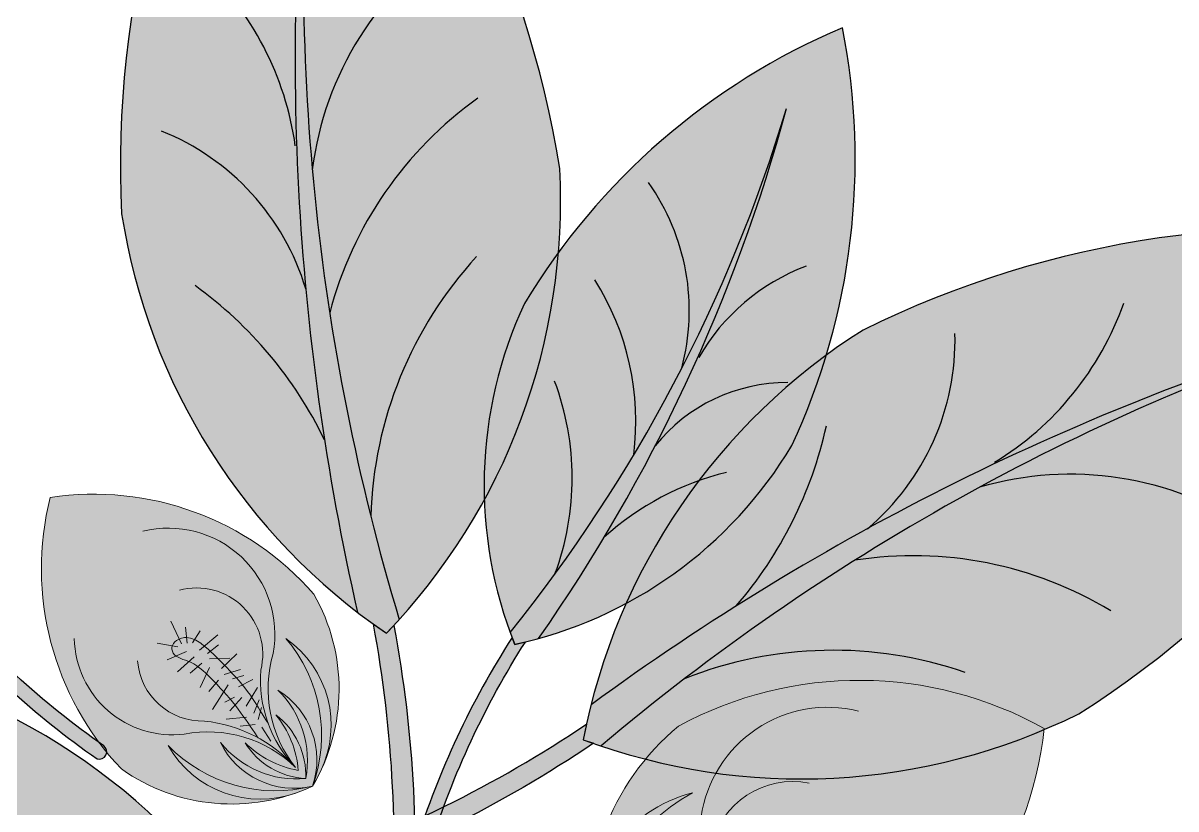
# Model space of a CAD drawing. Header units: inches. Extents: x 9636 to 21597, y -10243 to 557.
# Drawn here: x 14487.44 to 14496.72, y -8227.18 to -8220.85 of the extents above; entities that cross this region are included whole.
import ezdxf

# ---------------------------------------------------------------- set-up
doc = ezdxf.new("R2010")
doc.units = ezdxf.units.IN
doc.header["$MEASUREMENT"] = 0
doc.layers.add('MESA', color=7, linetype='Continuous')

# ---------------------------------------------------------------- blocks, each defined once
blk = doc.blocks.new('FF')
at = {"layer": 'MESA', "ltscale": 0.8}
h = blk.add_hatch(color=85, dxfattribs=at)
h.dxf.hatch_style = 1
h.set_gradient(color1=(103, 159, 96), color2=(179, 207, 175), one_color=1, tint=0.75, name='INVCURVED')
h.paths.add_polyline_path([(14491.7560828529, -8222.024626397757, -0.1995123331975758), (14490.46483471205, -8225.657307010406, -0.0967495278531692), (14489.77111668783, -8218.75480193421, 0.08665420676483183), (14490.1292951158, -8225.599336753367, -0.1924888780828612), (14488.23006477681, -8222.389648598955, -0.1586077411667837), (14489.51933636338, -8217.63095881153, -0.1586077411660197)])
h = blk.add_hatch(color=85, dxfattribs=at)
h.dxf.hatch_style = 1
h.set_gradient(color1=(103, 159, 96), color2=(52, 80, 48), one_color=1, tint=0.25)
h.paths.add_polyline_path([(14489.77111668783, -8218.754801934232, 0.09674952785286056), (14490.46483471205, -8225.657307010406, -0.007527451123012324), (14490.36169528917, -8225.767923602523, -0.01429188129494994), (14490.1292951158, -8225.599336753367, -0.08665420676455064)])
h = blk.add_hatch(color=85, dxfattribs=at)
h.dxf.hatch_style = 1
h.set_gradient(color1=(103, 159, 96), color2=(179, 207, 175), one_color=1, tint=0.75, name='INVCURVED')
h.paths.add_polyline_path([(14491.47212611413, -8223.11276827517, 0.1995123331975758), (14491.35682168357, -8225.760884873986, 0.0967495278531692), (14493.58127510865, -8221.541871481779, -0.08665420676483183), (14491.58559107685, -8225.810593415743, 0.1924888780828612), (14493.62458179502, -8224.25587489404, 0.1586077411667837), (14494.03191417267, -8220.89079597053, 0.1586077411660197)])
h = blk.add_hatch(color=85, dxfattribs=at)
h.dxf.hatch_style = 1
h.set_gradient(color1=(103, 159, 96), color2=(52, 80, 48), one_color=1, tint=0.25)
h.paths.add_polyline_path([(14493.58127510865, -8221.541871481793, -0.09674952785286056), (14491.35682168357, -8225.760884873984, 0.007527451123012324), (14491.39397582147, -8225.85800138799, 0.01429188129494994), (14491.58559107685, -8225.810593415743, 0.08665420676455064)])
h = blk.add_hatch(color=85, dxfattribs=at)
h.dxf.hatch_style = 1
h.set_gradient(color1=(103, 159, 96), color2=(179, 207, 175), one_color=1, tint=0.75, name='INVCURVED')
h.paths.add_polyline_path([(14495.93515943989, -8226.415869648403, -0.1995123331975758), (14492.08857769928, -8226.675675552078, -0.0967495278531692), (14498.14599180934, -8223.294321485531, 0.08665420676483183), (14492.00833692114, -8226.344754430249, -0.1924888780828612), (14494.19808587264, -8223.325785490611, -0.1586077411667837), (14499.07703240411, -8222.616398107071, -0.1586077411660197)])
h = blk.add_hatch(color=85, dxfattribs=at)
h.dxf.hatch_style = 1
h.set_gradient(color1=(103, 159, 96), color2=(52, 80, 48), one_color=1, tint=0.25)
h.paths.add_polyline_path([(14498.14599180932, -8223.294321485539, 0.09674952785286056), (14492.08857769928, -8226.67567555208, -0.007527451123012324), (14491.94606896302, -8226.625029416076, -0.01429188129494994), (14492.00833692114, -8226.344754430249, -0.08665420676455064)])
h = blk.add_hatch(color=7, dxfattribs=at)
h.dxf.hatch_style = 1
h.set_gradient(color1=(237, 238, 238), one_color=1, tint=1)
h.paths.add_polyline_path([(14487.65558116549, -8224.674017079878, 0.2569091805170801), (14488.22741652593, -8226.860909373236, 0.2403030205165218), (14489.61139864958, -8227.06147101695, -0.3583807301859824), (14488.60379698394, -8226.67102063659, 0.2702333190890776), (14489.76686171078, -8226.998977378376, -0.3489770048102109), (14489.02456935052, -8226.64677010876, 0.2509502793129825), (14489.71195201167, -8226.9385103452, -0.2453890551403372), (14489.22332866806, -8226.649444437762, 0.1532458537889449), (14489.65164687116, -8226.872101805717, 0.1518402250092038), (14489.47398651347, -8226.42779774833, 0.00137366511991412), (14489.47118623372, -8226.42436667762, -0.245389055139057), (14489.71195201164, -8226.938510345228, 0.2509502793127925), (14489.4876271865, -8226.226270454994, -0.3489770048638718), (14489.76686171088, -8226.998977378376, 0.2702333191166405), (14489.55220618581, -8225.809776727043, -0.358380731124288), (14489.84400771032, -8226.850240321377, 0.240303021013481), (14489.77739005823, -8225.45338900962, 0.2569091805174252)])
edge = h.paths.add_edge_path(flags=16)
edge.add_arc((14488.7730698831, -8227.624564292453), 1.156275135120322, 402.15840310310597, 403.657763788871, ccw=False)
edge.add_arc((14490.36726338112, -8226.142729090627), 1.020467285541738, 222.0586257767254, 223.7575411150787, ccw=False)
edge.add_arc((14488.77306988309, -8227.62456429245), 1.156275135120322, 403.6577637885158, 421.2168364125936)
edge.add_spline(control_points=[(14489.32854982843, -8226.609388504525), (14489.32592262765, -8226.60580632642), (14489.30151522071, -8226.572273030453), (14489.27824506645, -8226.537929445185), (14489.2575758708, -8226.507265057116)], knot_values=[0.2471511740125481, 0.2471511740125481, 0.2471511740125481, 0.2471511740125481, 0.247785628570655, 0.2530743171580143, 0.2530743171580143, 0.2530743171580143, 0.2530743171580143], degree=3, periodic=0)
edge.add_spline(control_points=[(14489.2575758708, -8226.507265057116), (14489.24383841086, -8226.486884447742), (14489.23014882991, -8226.466504059676), (14489.2162727567, -8226.446313701968)], knot_values=[0.2436361292652643, 0.2436361292652643, 0.2436361292652643, 0.2436361292652643, 0.2471511740125481, 0.2471511740125481, 0.2471511740125481, 0.2471511740125481], degree=3, periodic=0)
edge.add_spline(control_points=[(14489.2162727567, -8226.446313701968), (14489.20041317114, -8226.423237237872), (14489.1767418342, -8226.389680279952), (14489.15178793941, -8226.35727209862), (14489.14368807692, -8226.34701002819)], knot_values=[0.2377304945037521, 0.2377304945037521, 0.2377304945037521, 0.2377304945037521, 0.2417479965750198, 0.2436361292652643, 0.2436361292652643, 0.2436361292652643, 0.2436361292652643], degree=3, periodic=0)
edge.add_spline(control_points=[(14489.14368807692, -8226.34701002819), (14489.13119520861, -8226.331182266329), (14489.11841289369, -8226.315590917578), (14489.10537572171, -8226.300169770107)], knot_values=[0.2348183224622999, 0.2348183224622999, 0.2348183224622999, 0.2348183224622999, 0.2377304945037521, 0.2377304945037521, 0.2377304945037521, 0.2377304945037521], degree=3, periodic=0)
edge.add_spline(control_points=[(14489.10537572171, -8226.300169770107), (14489.08797260343, -8226.279584319991), (14489.07011535114, -8226.259302154342), (14489.05188624139, -8226.239165778201)], knot_values=[0.2309309092598198, 0.2309309092598198, 0.2309309092598198, 0.2309309092598198, 0.2348183224622999, 0.2348183224622999, 0.2348183224622999, 0.2348183224622999], degree=3, periodic=0)
edge.add_spline(control_points=[(14489.05188624139, -8226.239165778201), (14489.03097205888, -8226.216063396829), (14489.00956840491, -8226.193152916414), (14488.98779953115, -8226.170196492541)], knot_values=[0.2264708961110354, 0.2264708961110354, 0.2264708961110354, 0.2264708961110354, 0.2309309092598199, 0.2309309092598199, 0.2309309092598199, 0.2309309092598199], degree=3, periodic=0)
edge.add_spline(control_points=[(14488.98779953115, -8226.170196492541), (14488.98265873152, -8226.164775248582), (14488.95842791301, -8226.13931138504), (14488.93378422732, -8226.11372200423), (14488.91371865259, -8226.094599747654)], knot_values=[0.2215260703448321, 0.2215260703448321, 0.2215260703448321, 0.2215260703448321, 0.222579318859487, 0.2264708961110354, 0.2264708961110354, 0.2264708961110354, 0.2264708961110354], degree=3, periodic=0)
edge.add_spline(control_points=[(14488.91371865259, -8226.094599747654), (14488.89124594876, -8226.07318352539), (14488.86793160145, -8226.05304242073), (14488.84319222951, -8226.03571372876)], knot_values=[0.2171676473178, 0.2171676473178, 0.2171676473178, 0.2171676473178, 0.2215260703448321, 0.2215260703448321, 0.2215260703448321, 0.2215260703448321], degree=3, periodic=0)
edge.add_spline(control_points=[(14488.84319222951, -8226.03571372876), (14488.82446545799, -8226.022596562487), (14488.80075053911, -8226.008634938842), (14488.77546072227, -8225.998028001404), (14488.77097276278, -8225.996230058103)], knot_values=[0.2131642620453263, 0.2131642620453263, 0.2131642620453263, 0.2131642620453263, 0.2164634238997696, 0.2171676473178, 0.2171676473178, 0.2171676473178, 0.2171676473178], degree=3, periodic=0)
edge.add_spline(control_points=[(14488.77097276278, -8225.996230058103), (14488.74806634226, -8225.98705340544), (14488.71220126704, -8225.97595073295), (14488.6768521638, -8225.95809475757), (14488.66665280001, -8225.950566650406)], knot_values=[0.2077773224475375, 0.2077773224475375, 0.2077773224475375, 0.2077773224475375, 0.2113716592103856, 0.2131642620453263, 0.2131642620453263, 0.2131642620453263, 0.2131642620453263], degree=3, periodic=0)
edge.add_spline(control_points=[(14488.66665280001, -8225.950566650406), (14488.65783721543, -8225.944059904805), (14488.63645481227, -8225.922553553253), (14488.63181010413, -8225.887551043841), (14488.63752726922, -8225.868813548415)], knot_values=[0.203445163018474, 0.203445163018474, 0.203445163018474, 0.203445163018474, 0.2049945578871382, 0.2077773224475375, 0.2077773224475375, 0.2077773224475375, 0.2077773224475375], degree=3, periodic=0)
edge.add_spline(control_points=[(14488.63752726922, -8225.868813548415), (14488.63787425881, -8225.867676321195), (14488.64560058773, -8225.844776413194), (14488.66870790456, -8225.827017649555), (14488.69195261545, -8225.81586248857), (14488.69395996271, -8225.814948216743)], knot_values=[0.1996944706411438, 0.1996944706411438, 0.1996944706411438, 0.1996944706411438, 0.1998633638435843, 0.2031371852270858, 0.203445163018474, 0.203445163018474, 0.203445163018474, 0.203445163018474], degree=3, periodic=0)
edge.add_spline(control_points=[(14488.69395996271, -8225.814948216743), (14488.70795286872, -8225.80857496983), (14488.72767923056, -8225.802838516473), (14488.74817130517, -8225.802446933918), (14488.7537024443, -8225.802684691575)], knot_values=[0.1967564236367511, 0.1967564236367511, 0.1967564236367511, 0.1967564236367511, 0.1989032889930779, 0.1996944706411438, 0.1996944706411438, 0.1996944706411438, 0.1996944706411438], degree=3, periodic=0)
edge.add_spline(control_points=[(14488.7537024443, -8225.802684691575), (14488.76926264313, -8225.803353551333), (14488.79117101191, -8225.808088603437), (14488.81142000441, -8225.816204878747), (14488.81707364781, -8225.8187560622)], knot_values=[0.1936429904609736, 0.1936429904609736, 0.1936429904609736, 0.1936429904609736, 0.1958687424163022, 0.1967564236367511, 0.1967564236367511, 0.1967564236367511, 0.1967564236367511], degree=3, periodic=0)
edge.add_spline(control_points=[(14488.81707364781, -8225.8187560622), (14488.84578223917, -8225.831710696586), (14488.87140659119, -8225.850779606199), (14488.89594687767, -8225.871022296034)], knot_values=[0.1891354409754396, 0.1891354409754396, 0.1891354409754396, 0.1891354409754396, 0.1936429904609736, 0.1936429904609736, 0.1936429904609736, 0.1936429904609736], degree=3, periodic=0)
edge.add_spline(control_points=[(14488.89594687767, -8225.871022296034), (14488.89817832255, -8225.872862961034), (14488.91467892022, -8225.886600853431), (14488.93076833589, -8225.900668962859), (14488.9444406716, -8225.91304598831)], knot_values=[0.1860923947748148, 0.1860923947748148, 0.1860923947748148, 0.1860923947748148, 0.186502265629451, 0.1891354409754396, 0.1891354409754396, 0.1891354409754396, 0.1891354409754396], degree=3, periodic=0)
edge.add_spline(control_points=[(14488.9444406716, -8225.91304598831), (14488.96526045989, -8225.931893320252), (14488.98550058725, -8225.951213142958), (14489.00536548453, -8225.970851892762)], knot_values=[0.1820826809719926, 0.1820826809719926, 0.1820826809719926, 0.1820826809719926, 0.1860923947748149, 0.1860923947748149, 0.1860923947748149, 0.1860923947748149], degree=3, periodic=0)
edge.add_spline(control_points=[(14489.00536548453, -8225.970851892762), (14489.02365454898, -8225.98893274945), (14489.04162555421, -8226.007283940806), (14489.05943803742, -8226.02578562624)], knot_values=[0.1783910477803653, 0.1783910477803653, 0.1783910477803653, 0.1783910477803653, 0.1820826809719925, 0.1820826809719925, 0.1820826809719925, 0.1820826809719925], degree=3, periodic=0)
edge.add_spline(control_points=[(14489.05943803742, -8226.02578562624), (14489.06482785464, -8226.031383986761), (14489.08268681788, -8226.050029817661), (14489.10043435748, -8226.068791098362), (14489.1127380368, -8226.082008283833)], knot_values=[0.1746797876871894, 0.1746797876871894, 0.1746797876871894, 0.1746797876871894, 0.175796826109966, 0.1783910477803653, 0.1783910477803653, 0.1783910477803653, 0.1783910477803653], degree=3, periodic=0)
edge.add_spline(control_points=[(14489.1127380368, -8226.082008283833), (14489.12609086505, -8226.096352513958), (14489.13932344548, -8226.110817815215), (14489.15237486928, -8226.125463475286)], knot_values=[0.171864353741853, 0.171864353741853, 0.171864353741853, 0.171864353741853, 0.1746797876871893, 0.1746797876871893, 0.1746797876871893, 0.1746797876871893], degree=3, periodic=0)
edge.add_spline(control_points=[(14489.15237486928, -8226.125463475286), (14489.1690843617, -8226.144214038413), (14489.18549691668, -8226.16326023127), (14489.20148471497, -8226.182726471103)], knot_values=[0.1682598066156458, 0.1682598066156458, 0.1682598066156458, 0.1682598066156458, 0.171864353741853, 0.171864353741853, 0.171864353741853, 0.171864353741853], degree=3, periodic=0)
edge.add_spline(control_points=[(14489.20148471497, -8226.182726471103), (14489.22386529716, -8226.209976363343), (14489.24913802332, -8226.24290164147), (14489.27278349054, -8226.2774286463), (14489.27623624193, -8226.282545293185)], knot_values=[0.1623418216133556, 0.1623418216133556, 0.1623418216133556, 0.1623418216133556, 0.1673876610569998, 0.1682598066156458, 0.1682598066156458, 0.1682598066156458, 0.1682598066156458], degree=3, periodic=0)
edge.add_spline(control_points=[(14489.27623624193, -8226.282545293185), (14489.29083764755, -8226.304183177906), (14489.3048680339, -8226.326327736859), (14489.31858545906, -8226.348490739909)], knot_values=[0.1586535887747186, 0.1586535887747186, 0.1586535887747186, 0.1586535887747186, 0.1623418216133555, 0.1623418216133555, 0.1623418216133555, 0.1623418216133555], degree=3, periodic=0)
edge.add_spline(control_points=[(14489.31858545906, -8226.348490739909), (14489.32833166381, -8226.364237511858), (14489.33791988338, -8226.379993594524), (14489.34744267414, -8226.395583876933)], knot_values=[0.1560331062850654, 0.1560331062850654, 0.1560331062850654, 0.1560331062850654, 0.1586535887747186, 0.1586535887747186, 0.1586535887747186, 0.1586535887747186], degree=3, periodic=0)
edge.add_spline(control_points=[(14489.34744267414, -8226.395583876933), (14489.3622281456, -8226.419789982203), (14489.38219215287, -8226.452281077245), (14489.40250765753, -8226.482806803626), (14489.4080199018, -8226.490874790723)], knot_values=[0.1504801710943955, 0.1504801710943955, 0.1504801710943955, 0.1504801710943955, 0.1545488385723417, 0.1560331062850654, 0.1560331062850654, 0.1560331062850654, 0.1560331062850654], degree=3, periodic=0)
edge.add_arc((14490.36726338112, -8226.142729090632), 1.020467285541739, 199.9477473498994, 222.0586257763245)
h = blk.add_hatch(color=35, dxfattribs=at)
h.dxf.hatch_style = 1
h.set_gradient(color1=(179, 116, 77), color2=(114, 74, 49), one_color=1, tint=0.3199999928474426, name='CURVED')
h.paths.add_polyline_path([(14487.37969183217, -8226.108604731315), (14487.31890239656, -8226.20796005031, 0.03310768506175343), (14488.03358766873, -8226.780286601406, 0.8090823413515376), (14488.08763358953, -8226.674764380337, -0.032777259300629)])
h.paths.add_polyline_path([(14486.68601529485, -8225.5463055817, 0.03310768506174779), (14487.31890239656, -8226.20796005031), (14487.37969183217, -8226.108604731315, -0.03277725930060161), (14486.75181146434, -8225.454781724922), (14486.74503331834, -8225.542291241034)])
h = blk.add_hatch(color=35, dxfattribs=at)
h.dxf.hatch_style = 1
h.set_gradient(color1=(179, 116, 77), color2=(114, 74, 49), one_color=1, tint=0.3199999928474426, name='CURVED')
h.paths.add_polyline_path([(14490.4106043968, -8227.0041422104), (14490.57836440471, -8227.027771207448, -0.03310768506175343), (14490.56002096164, -8228.359396157955, -0.8090823413515376), (14490.39157333841, -8228.322493492533, 0.032777259300629)])
h.paths.add_polyline_path([(14490.42077810672, -8225.705376391437, -0.03310768506174779), (14490.57836440471, -8227.027771207448), (14490.4106043968, -8227.0041422104, 0.03277725930060161), (14490.25718057116, -8225.694610456681), (14490.36169528917, -8225.767923602521)])
at = {"layer": 'MESA', "lineweight": 5, "ltscale": 0.8}
h = blk.add_hatch(color=83, dxfattribs=at)
h.dxf.hatch_style = 1
h.set_gradient(color1=(117, 211, 105), one_color=1, tint=1)
h.paths.add_polyline_path([(14488.60379698394, -8226.67102063659, 0.3583807301414101), (14489.61139864945, -8227.061471016992, 0.02724021252780064), (14489.76686171092, -8226.99897737834, -0.27023331912118)])
h.paths.add_polyline_path([(14489.71195201164, -8226.938510345202, -0.2509502793036039), (14489.02456935052, -8226.64677010876, 0.3489770048638718), (14489.76686171091, -8226.998977378347, 0.3489770048564635), (14489.4876271865, -8226.226270454992, -0.2509502793046178)])
h.paths.add_polyline_path([(14489.22332866806, -8226.649444437762, 0.2453890551401661), (14489.71195201167, -8226.9385103452, 0.2453890551330679), (14489.47118623372, -8226.42436667762, -0.1532458537798691), (14489.65164687113, -8226.872101805711, -0.1532458537804744)], flags=17)
h.paths.add_polyline_path([(14489.76686171087, -8226.998977378375, 0.02724021243329556), (14489.8440077113, -8226.850240319176, 0.3583807303279284), (14489.5522061858, -8225.809776727041, -0.2702333191168038)])
h = blk.add_hatch(color=95, dxfattribs=at)
h.dxf.hatch_style = 1
h.set_gradient(color1=(68, 182, 53), color2=(121, 213, 109), one_color=1, tint=0.6299999952316284, name='CYLINDER')
edge = h.paths.add_edge_path()
edge.add_spline(control_points=[(14488.81707364781, -8225.8187560622), (14488.81142000441, -8225.816204878747), (14488.79117101191, -8225.808088603437), (14488.76926264313, -8225.803353551333), (14488.7537024443, -8225.802684691575)], knot_values=[0.1936429904609736, 0.1936429904609736, 0.1936429904609736, 0.1936429904609736, 0.1945306716814224, 0.1967564236367511, 0.1967564236367511, 0.1967564236367511, 0.1967564236367511], degree=3, periodic=0)
edge.add_spline(control_points=[(14488.7537024443, -8225.802684691575), (14488.74817130517, -8225.802446933918), (14488.72767923056, -8225.802838516473), (14488.70795286872, -8225.80857496983), (14488.69395996271, -8225.814948216743)], knot_values=[0.1967564236367511, 0.1967564236367511, 0.1967564236367511, 0.1967564236367511, 0.197547605284817, 0.1996944706411439, 0.1996944706411439, 0.1996944706411439, 0.1996944706411439], degree=3, periodic=0)
edge.add_spline(control_points=[(14488.69395996271, -8225.814948216743), (14488.69195261545, -8225.81586248857), (14488.66870790456, -8225.827017649555), (14488.64560058773, -8225.844776413194), (14488.63787425881, -8225.867676321195), (14488.63752726922, -8225.868813548415)], knot_values=[0.1996944706411439, 0.1996944706411439, 0.1996944706411439, 0.1996944706411439, 0.2000024484325321, 0.2032762698160336, 0.2034451630184741, 0.2034451630184741, 0.2034451630184741, 0.2034451630184741], degree=3, periodic=0)
edge.add_spline(control_points=[(14488.63752726922, -8225.868813548415), (14488.63181010413, -8225.887551043841), (14488.63645481227, -8225.922553553253), (14488.65783721543, -8225.944059904805), (14488.66665280001, -8225.950566650406)], knot_values=[0.2034451630184741, 0.2034451630184741, 0.2034451630184741, 0.2034451630184741, 0.2062279275788734, 0.2077773224475375, 0.2077773224475375, 0.2077773224475375, 0.2077773224475375], degree=3, periodic=0)
edge.add_spline(control_points=[(14488.66665280001, -8225.950566650406), (14488.6768521638, -8225.95809475757), (14488.71220126704, -8225.97595073295), (14488.74806634226, -8225.98705340544), (14488.77097276278, -8225.996230058103)], knot_values=[0.2077773224475375, 0.2077773224475375, 0.2077773224475375, 0.2077773224475375, 0.2095699252824783, 0.2131642620453263, 0.2131642620453263, 0.2131642620453263, 0.2131642620453263], degree=3, periodic=0)
edge.add_spline(control_points=[(14488.77097276278, -8225.996230058103), (14488.77546072227, -8225.998028001404), (14488.80075053911, -8226.008634938842), (14488.82446545799, -8226.022596562487), (14488.84319222951, -8226.03571372876)], knot_values=[0.2131642620453263, 0.2131642620453263, 0.2131642620453263, 0.2131642620453263, 0.2138684854633567, 0.2171676473178, 0.2171676473178, 0.2171676473178, 0.2171676473178], degree=3, periodic=0)
edge.add_spline(control_points=[(14488.84319222951, -8226.03571372876), (14488.86793160145, -8226.05304242073), (14488.89124594876, -8226.07318352539), (14488.91371865259, -8226.094599747654)], knot_values=[0.2171676473178, 0.2171676473178, 0.2171676473178, 0.2171676473178, 0.2215260703448321, 0.2215260703448321, 0.2215260703448321, 0.2215260703448321], degree=3, periodic=0)
edge.add_spline(control_points=[(14488.91371865259, -8226.094599747654), (14488.93378422732, -8226.11372200423), (14488.95842791301, -8226.13931138504), (14488.98265873152, -8226.164775248582), (14488.98779953115, -8226.170196492541)], knot_values=[0.2215260703448321, 0.2215260703448321, 0.2215260703448321, 0.2215260703448321, 0.2254176475963806, 0.2264708961110354, 0.2264708961110354, 0.2264708961110354, 0.2264708961110354], degree=3, periodic=0)
edge.add_spline(control_points=[(14488.98779953115, -8226.170196492541), (14489.00956840491, -8226.193152916414), (14489.03097205888, -8226.216063396829), (14489.05188624139, -8226.239165778201)], knot_values=[0.2264708961110354, 0.2264708961110354, 0.2264708961110354, 0.2264708961110354, 0.2309309092598199, 0.2309309092598199, 0.2309309092598199, 0.2309309092598199], degree=3, periodic=0)
edge.add_spline(control_points=[(14489.05188624139, -8226.239165778201), (14489.07011535114, -8226.259302154342), (14489.08797260343, -8226.279584319991), (14489.10537572171, -8226.300169770107)], knot_values=[0.2309309092598199, 0.2309309092598199, 0.2309309092598199, 0.2309309092598199, 0.2348183224622999, 0.2348183224622999, 0.2348183224622999, 0.2348183224622999], degree=3, periodic=0)
edge.add_spline(control_points=[(14489.10537572171, -8226.300169770107), (14489.11841289369, -8226.315590917578), (14489.13119520861, -8226.331182266329), (14489.14368807692, -8226.34701002819)], knot_values=[0.2348183224622999, 0.2348183224622999, 0.2348183224622999, 0.2348183224622999, 0.2377304945037521, 0.2377304945037521, 0.2377304945037521, 0.2377304945037521], degree=3, periodic=0)
edge.add_spline(control_points=[(14489.14368807692, -8226.34701002819), (14489.15178793941, -8226.35727209862), (14489.1767418342, -8226.389680279952), (14489.20041317114, -8226.423237237872), (14489.2162727567, -8226.446313701968)], knot_values=[0.2377304945037521, 0.2377304945037521, 0.2377304945037521, 0.2377304945037521, 0.2396186271939966, 0.2436361292652643, 0.2436361292652643, 0.2436361292652643, 0.2436361292652643], degree=3, periodic=0)
edge.add_spline(control_points=[(14489.2162727567, -8226.446313701968), (14489.23014882991, -8226.466504059676), (14489.24383841086, -8226.486884447742), (14489.2575758708, -8226.507265057116)], knot_values=[0.2436361292652643, 0.2436361292652643, 0.2436361292652643, 0.2436361292652643, 0.2471511740125481, 0.2471511740125481, 0.2471511740125481, 0.2471511740125481], degree=3, periodic=0)
edge.add_spline(control_points=[(14489.2575758708, -8226.507265057116), (14489.27824506645, -8226.537929445185), (14489.30151522071, -8226.572273030453), (14489.32592262765, -8226.60580632642), (14489.32854982843, -8226.609388504525)], knot_values=[0.2471511740125481, 0.2471511740125481, 0.2471511740125481, 0.2471511740125481, 0.2524398625999075, 0.2530743171580144, 0.2530743171580144, 0.2530743171580144, 0.2530743171580144], degree=3, periodic=0)
edge.add_arc((14488.85687225928, -8227.514304938033), 1.020467285541739, 403.75754110825994, 422.4697254463208, ccw=False)
edge.add_arc((14490.36726338112, -8226.142729090632), 1.020467285541739, 199.9477473496014, 220.7272068850084, ccw=False)
edge.add_spline(control_points=[(14489.4080199018, -8226.490874790723), (14489.40250765753, -8226.482806803626), (14489.38219215287, -8226.452281077245), (14489.3622281456, -8226.419789982203), (14489.34744267414, -8226.395583876933)], knot_values=[0.1504801710943955, 0.1504801710943955, 0.1504801710943955, 0.1504801710943955, 0.1519644388071193, 0.1560331062850654, 0.1560331062850654, 0.1560331062850654, 0.1560331062850654], degree=3, periodic=0)
edge.add_spline(control_points=[(14489.34744267414, -8226.395583876933), (14489.33791988338, -8226.379993594524), (14489.32833166381, -8226.364237511858), (14489.31858545906, -8226.348490739909)], knot_values=[0.1560331062850654, 0.1560331062850654, 0.1560331062850654, 0.1560331062850654, 0.1586535887747186, 0.1586535887747186, 0.1586535887747186, 0.1586535887747186], degree=3, periodic=0)
edge.add_spline(control_points=[(14489.31858545906, -8226.348490739909), (14489.3048680339, -8226.326327736859), (14489.29083764755, -8226.304183177906), (14489.27623624193, -8226.282545293185)], knot_values=[0.1586535887747186, 0.1586535887747186, 0.1586535887747186, 0.1586535887747186, 0.1623418216133556, 0.1623418216133556, 0.1623418216133556, 0.1623418216133556], degree=3, periodic=0)
edge.add_spline(control_points=[(14489.27623624193, -8226.282545293185), (14489.27278349054, -8226.2774286463), (14489.24913802332, -8226.24290164147), (14489.22386529716, -8226.209976363343), (14489.20148471497, -8226.182726471103)], knot_values=[0.1623418216133556, 0.1623418216133556, 0.1623418216133556, 0.1623418216133556, 0.1632139671720015, 0.1682598066156458, 0.1682598066156458, 0.1682598066156458, 0.1682598066156458], degree=3, periodic=0)
edge.add_spline(control_points=[(14489.20148471497, -8226.182726471103), (14489.18549691668, -8226.16326023127), (14489.1690843617, -8226.144214038413), (14489.15237486928, -8226.125463475286)], knot_values=[0.1682598066156458, 0.1682598066156458, 0.1682598066156458, 0.1682598066156458, 0.171864353741853, 0.171864353741853, 0.171864353741853, 0.171864353741853], degree=3, periodic=0)
edge.add_spline(control_points=[(14489.15237486928, -8226.125463475286), (14489.13932344548, -8226.110817815215), (14489.12609086505, -8226.096352513958), (14489.1127380368, -8226.082008283833)], knot_values=[0.171864353741853, 0.171864353741853, 0.171864353741853, 0.171864353741853, 0.1746797876871894, 0.1746797876871894, 0.1746797876871894, 0.1746797876871894], degree=3, periodic=0)
edge.add_spline(control_points=[(14489.1127380368, -8226.082008283833), (14489.10043435748, -8226.068791098362), (14489.08268681788, -8226.050029817661), (14489.06482785464, -8226.031383986761), (14489.05943803742, -8226.02578562624)], knot_values=[0.1746797876871894, 0.1746797876871894, 0.1746797876871894, 0.1746797876871894, 0.1772740093575887, 0.1783910477803653, 0.1783910477803653, 0.1783910477803653, 0.1783910477803653], degree=3, periodic=0)
edge.add_spline(control_points=[(14489.05943803742, -8226.02578562624), (14489.04162555421, -8226.007283940806), (14489.02365454898, -8225.98893274945), (14489.00536548453, -8225.970851892762)], knot_values=[0.1783910477803653, 0.1783910477803653, 0.1783910477803653, 0.1783910477803653, 0.1820826809719925, 0.1820826809719925, 0.1820826809719925, 0.1820826809719925], degree=3, periodic=0)
edge.add_spline(control_points=[(14489.00536548453, -8225.970851892762), (14488.98550058725, -8225.951213142958), (14488.96526045989, -8225.931893320252), (14488.9444406716, -8225.91304598831)], knot_values=[0.1820826809719925, 0.1820826809719925, 0.1820826809719925, 0.1820826809719925, 0.1860923947748148, 0.1860923947748148, 0.1860923947748148, 0.1860923947748148], degree=3, periodic=0)
edge.add_spline(control_points=[(14488.9444406716, -8225.91304598831), (14488.93076833589, -8225.900668962859), (14488.91467892022, -8225.886600853431), (14488.89817832255, -8225.872862961034), (14488.89594687767, -8225.871022296034)], knot_values=[0.1860923947748148, 0.1860923947748148, 0.1860923947748148, 0.1860923947748148, 0.1887255701208035, 0.1891354409754396, 0.1891354409754396, 0.1891354409754396, 0.1891354409754396], degree=3, periodic=0)
edge.add_spline(control_points=[(14488.89594687767, -8225.871022296034), (14488.87140659119, -8225.850779606199), (14488.84578223917, -8225.831710696586), (14488.81707364781, -8225.8187560622)], knot_values=[0.1891354409754396, 0.1891354409754396, 0.1891354409754396, 0.1891354409754396, 0.1936429904609736, 0.1936429904609736, 0.1936429904609736, 0.1936429904609736], degree=3, periodic=0)
at = {"layer": 'MESA', "ltscale": 0.8}
h = blk.add_hatch(color=35, dxfattribs=at)
h.dxf.hatch_style = 1
h.set_gradient(color1=(179, 116, 77), color2=(114, 74, 49), one_color=1, tint=0.3199999928474426, name='CURVED')
h.paths.add_polyline_path([(14491.04358399723, -8226.633067816088), (14490.93058864865, -8226.604803242999, 0.03310768506175343), (14490.59841222644, -8227.458027447929, 0.8090823413515376), (14490.71527336075, -8227.478011841433, -0.032777259300629)])
h.paths.add_polyline_path([(14491.37248083658, -8225.802890521074, 0.03310768506174779), (14490.93058864865, -8226.604803242999), (14491.04358399723, -8226.633067816088, -0.03277725930060161), (14491.47950231377, -8225.838276333181), (14491.39397582147, -8225.858001387987)])
h = blk.add_hatch(color=85, dxfattribs=at)
h.dxf.hatch_style = 1
h.set_gradient(color1=(103, 159, 96), color2=(179, 207, 175), one_color=1, tint=0.75, name='INVCURVED')
h.paths.add_polyline_path([(14485.30907915117, -8229.44189500548, 0.1995123331975758), (14488.78948662773, -8227.78344573225, 0.0967495278531692), (14481.85223997985, -8227.80418146442, -0.08665420676483183), (14488.69727327749, -8227.455659110514, 0.1924888780828612), (14485.30907915119, -8225.89703327612, 0.1586077411667837), (14480.70844457031, -8227.6694641408, 0.1586077411660197)])
h = blk.add_hatch(color=7, dxfattribs=at)
h.dxf.hatch_style = 1
h.set_gradient(color1=(237, 238, 238), one_color=1, tint=1)
h.paths.add_polyline_path([(14495.65619269684, -8226.534940979775, 0.2569091805170801), (14492.71229116012, -8226.51543907319, 0.2403030205165218), (14491.99248674024, -8228.188491814471, -0.3583807301859824), (14492.82398992445, -8227.053007159131, 0.2702333190890776), (14492.0185746204, -8228.4051484206, -0.3489770048102109), (14492.7123486161, -8227.590456993255, 0.2509502793129825), (14492.11318095537, -8228.356508495428, -0.2453890551403372), (14492.64184043556, -8227.839557800215, 0.1532458537889449), (14492.21708333333, -8228.30308919842, 0.1518402250092038), (14492.83595639483, -8228.229717352851, 0.00137366511991412), (14492.84121806102, -8228.227354168957, -0.245389055139057), (14492.11318095535, -8228.356508495379, 0.2509502793127925), (14493.08483420695, -8228.314954334448, -0.3489770048638718), (14492.01857462037, -8228.405148420716, 0.2702333191166405), (14493.58689411151, -8228.536882156417, -0.358380731124288), (14492.17959840489, -8228.552430469015, 0.240303021013481), (14493.95909612078, -8228.940517790817, 0.2569091805174252)])
edge = h.paths.add_edge_path(flags=16)
edge.add_arc((14491.56741649846, -8226.943799087925), 1.505930977375517, 297.1250703776473, 298.6244310634123, ccw=False)
edge.add_arc((14492.89275817539, -8229.449603581586), 1.329055040637622, 117.02529305126669, 118.72420838962, ccw=False)
edge.add_arc((14491.56741649847, -8226.943799087918), 1.505930977375517, 298.6244310630571, 316.1835036871349)
edge.add_spline(control_points=[(14492.65667821688, -8227.985439091102), (14492.6620714805, -8227.983344656795), (14492.71249571074, -8227.963972563415), (14492.76355495863, -8227.946304663543), (14492.80910777501, -8227.930665415219)], knot_values=[0.2471511740125481, 0.2471511740125481, 0.2471511740125481, 0.2471511740125481, 0.247785628570655, 0.2530743171580143, 0.2530743171580143, 0.2530743171580143, 0.2530743171580143], degree=3, periodic=0)
edge.add_spline(control_points=[(14492.80910777501, -8227.930665415219), (14492.83938374708, -8227.920271031668), (14492.86964326642, -8227.90993679669), (14492.89972676134, -8227.899303791715)], knot_values=[0.2436361292652643, 0.2436361292652643, 0.2436361292652643, 0.2436361292652643, 0.2471511740125481, 0.2471511740125481, 0.2471511740125481, 0.2471511740125481], degree=3, periodic=0)
edge.add_spline(control_points=[(14492.89972676134, -8227.899303791715), (14492.93411053505, -8227.8871508541), (14492.98431587064, -8227.868712600657), (14493.03350951775, -8227.84827303849), (14493.04915367037, -8227.841551542393)], knot_values=[0.2377304945037521, 0.2377304945037521, 0.2377304945037521, 0.2377304945037521, 0.2417479965750198, 0.2436361292652643, 0.2436361292652643, 0.2436361292652643, 0.2436361292652643], degree=3, periodic=0)
edge.add_spline(control_points=[(14493.04915367037, -8227.841551542393), (14493.07328251689, -8227.8311846052), (14493.0972117774, -8227.820373730663), (14493.12101304979, -8227.809184793854)], knot_values=[0.2348183224622999, 0.2348183224622999, 0.2348183224622999, 0.2348183224622999, 0.2377304945037521, 0.2377304945037521, 0.2377304945037521, 0.2377304945037521], degree=3, periodic=0)
edge.add_spline(control_points=[(14493.12101304979, -8227.809184793854), (14493.15278499843, -8227.794248855987), (14493.18432888293, -8227.778639242713), (14493.21581500979, -8227.76251264796)], knot_values=[0.2309309092598198, 0.2309309092598198, 0.2309309092598198, 0.2309309092598198, 0.2348183224622999, 0.2348183224622999, 0.2348183224622999, 0.2348183224622999], degree=3, periodic=0)
edge.add_spline(control_points=[(14493.21581500979, -8227.76251264796), (14493.2519389134, -8227.744010672248), (14493.28798679133, -8227.724828200102), (14493.32421583563, -8227.705201866236)], knot_values=[0.2264708961110354, 0.2264708961110354, 0.2264708961110354, 0.2264708961110354, 0.2309309092598199, 0.2309309092598199, 0.2309309092598199, 0.2309309092598199], degree=3, periodic=0)
edge.add_spline(control_points=[(14493.32421583563, -8227.705201866236), (14493.33277145773, -8227.700567035283), (14493.37298610748, -8227.678691064817), (14493.41349810957, -8227.656338182014), (14493.44432904222, -8227.63755905033)], knot_values=[0.2215260703448321, 0.2215260703448321, 0.2215260703448321, 0.2215260703448321, 0.222579318859487, 0.2264708961110354, 0.2264708961110354, 0.2264708961110354, 0.2264708961110354], degree=3, periodic=0)
edge.add_spline(control_points=[(14493.44432904222, -8227.63755905033), (14493.47885854996, -8227.61652711529), (14493.51206850593, -8227.59400578401), (14493.54222233973, -8227.568741940753)], knot_values=[0.2171676473178, 0.2171676473178, 0.2171676473178, 0.2171676473178, 0.2215260703448321, 0.2215260703448321, 0.2215260703448321, 0.2215260703448321], degree=3, periodic=0)
edge.add_spline(control_points=[(14493.54222233973, -8227.568741940753), (14493.56504765467, -8227.549618164227), (14493.59062023107, -8227.524505448542), (14493.61250523048, -8227.496278517185), (14493.61628283729, -8227.49124083043)], knot_values=[0.2131642620453263, 0.2131642620453263, 0.2131642620453263, 0.2131642620453263, 0.2164634238997696, 0.2171676473178, 0.2171676473178, 0.2171676473178, 0.2171676473178], degree=3, periodic=0)
edge.add_spline(control_points=[(14493.61628283729, -8227.49124083043), (14493.63556363754, -8227.465528617182), (14493.66164469012, -8227.424167339845), (14493.69604590494, -8227.385736447295), (14493.70896046089, -8227.375450567839)], knot_values=[0.2077773224475375, 0.2077773224475375, 0.2077773224475375, 0.2077773224475375, 0.2113716592103856, 0.2131642620453263, 0.2131642620453263, 0.2131642620453263, 0.2131642620453263], degree=3, periodic=0)
edge.add_spline(control_points=[(14493.70896046089, -8227.375450567839), (14493.72012285912, -8227.366560205435), (14493.75439741116, -8227.346930123975), (14493.79999347087, -8227.35291235342), (14493.82163058495, -8227.366433391931)], knot_values=[0.203445163018474, 0.203445163018474, 0.203445163018474, 0.203445163018474, 0.2049945578871382, 0.2077773224475375, 0.2077773224475375, 0.2077773224475375, 0.2077773224475375], degree=3, periodic=0)
edge.add_spline(control_points=[(14493.82163058495, -8227.366433391931), (14493.82294379755, -8227.367254018847), (14493.8491377637, -8227.384708367037), (14493.86366911052, -8227.419772523353), (14493.86984787328, -8227.452778685692), (14493.87031974961, -8227.455612432152)], knot_values=[0.1996944706411438, 0.1996944706411438, 0.1996944706411438, 0.1996944706411438, 0.1998633638435843, 0.2031371852270858, 0.203445163018474, 0.203445163018474, 0.203445163018474, 0.203445163018474], degree=3, periodic=0)
edge.add_spline(control_points=[(14493.87031974961, -8227.455612432152), (14493.87360912621, -8227.47536603865), (14493.87416066775, -8227.50211620364), (14493.86773063141, -8227.528023910463), (14493.86556305938, -8227.534900791412)], knot_values=[0.1967564236367511, 0.1967564236367511, 0.1967564236367511, 0.1967564236367511, 0.1989032889930779, 0.1996944706411438, 0.1996944706411438, 0.1996944706411438, 0.1996944706411438], degree=3, periodic=0)
edge.add_spline(control_points=[(14493.86556305938, -8227.534900791412), (14493.85946524643, -8227.554246830661), (14493.84610835719, -8227.58020412017), (14493.82905905032, -8227.60293197051), (14493.82394021171, -8227.6091814249)], knot_values=[0.1936429904609736, 0.1936429904609736, 0.1936429904609736, 0.1936429904609736, 0.1958687424163022, 0.1967564236367511, 0.1967564236367511, 0.1967564236367511, 0.1967564236367511], degree=3, periodic=0)
edge.add_spline(control_points=[(14493.82394021171, -8227.6091814249), (14493.79794730138, -8227.64091548017), (14493.76530561842, -8227.666704596904), (14493.73155374267, -8227.69073362667)], knot_values=[0.1891354409754396, 0.1891354409754396, 0.1891354409754396, 0.1891354409754396, 0.1936429904609736, 0.1936429904609736, 0.1936429904609736, 0.1936429904609736], degree=3, periodic=0)
edge.add_spline(control_points=[(14493.73155374267, -8227.69073362667), (14493.72848468925, -8227.692918583041), (14493.70563065023, -8227.709032532597), (14493.68250016071, -8227.724517734527), (14493.66231328876, -8227.737533952746)], knot_values=[0.1860923947748148, 0.1860923947748148, 0.1860923947748148, 0.1860923947748148, 0.186502265629451, 0.1891354409754396, 0.1891354409754396, 0.1891354409754396, 0.1891354409754396], degree=3, periodic=0)
edge.add_spline(control_points=[(14493.66231328876, -8227.737533952746), (14493.63157337649, -8227.75735462665), (14493.60043497351, -8227.776286573553), (14493.5690221756, -8227.794638807944)], knot_values=[0.1820826809719926, 0.1820826809719926, 0.1820826809719926, 0.1820826809719926, 0.1860923947748149, 0.1860923947748149, 0.1860923947748149, 0.1860923947748149], degree=3, periodic=0)
edge.add_spline(control_points=[(14493.5690221756, -8227.794638807944), (14493.54010127672, -8227.81153520528), (14493.51094779032, -8227.827940216359), (14493.48165856035, -8227.844094995116)], knot_values=[0.1783910477803653, 0.1783910477803653, 0.1783910477803653, 0.1783910477803653, 0.1820826809719925, 0.1820826809719925, 0.1820826809719925, 0.1820826809719925], degree=3, periodic=0)
edge.add_spline(control_points=[(14493.48165856035, -8227.844094995116), (14493.47279603432, -8227.848983213325), (14493.44330979297, -8227.865147760944), (14493.41371597691, -8227.881133156296), (14493.39293468739, -8227.892144025016)], knot_values=[0.1746797876871894, 0.1746797876871894, 0.1746797876871894, 0.1746797876871894, 0.175796826109966, 0.1783910477803653, 0.1783910477803653, 0.1783910477803653, 0.1783910477803653], degree=3, periodic=0)
edge.add_spline(control_points=[(14493.39293468739, -8227.892144025016), (14493.37038135333, -8227.904093803214), (14493.34771635489, -8227.9158514309), (14493.32488569466, -8227.927320267088)], knot_values=[0.171864353741853, 0.171864353741853, 0.171864353741853, 0.171864353741853, 0.1746797876871893, 0.1746797876871893, 0.1746797876871893, 0.1746797876871893], degree=3, periodic=0)
edge.add_spline(control_points=[(14493.32488569466, -8227.927320267088), (14493.29565602977, -8227.942003602353), (14493.26615482533, -8227.956213573718), (14493.2362687659, -8227.969747376766)], knot_values=[0.1682598066156458, 0.1682598066156458, 0.1682598066156458, 0.1682598066156458, 0.171864353741853, 0.171864353741853, 0.171864353741853, 0.171864353741853], degree=3, periodic=0)
edge.add_spline(control_points=[(14493.2362687659, -8227.969747376766), (14493.19443264829, -8227.988692724088), (14493.14448087765, -8228.009358635734), (14493.093064133, -8228.027436650958), (14493.08546189239, -8228.030051112479)], knot_values=[0.1623418216133556, 0.1623418216133556, 0.1623418216133556, 0.1623418216133556, 0.1673876610569998, 0.1682598066156458, 0.1682598066156458, 0.1682598066156458, 0.1682598066156458], degree=3, periodic=0)
edge.add_spline(control_points=[(14493.08546189239, -8228.030051112479), (14493.05331263337, -8228.041107458233), (14493.02071896755, -8228.051274398887), (14492.98820782603, -8228.06104145871)], knot_values=[0.1586535887747186, 0.1586535887747186, 0.1586535887747186, 0.1586535887747186, 0.1623418216133555, 0.1623418216133555, 0.1623418216133555, 0.1623418216133555], degree=3, periodic=0)
edge.add_spline(control_points=[(14492.98820782603, -8228.06104145871), (14492.96510872117, -8228.067980936328), (14492.9420512752, -8228.074718551072), (14492.91922447977, -8228.081429878084)], knot_values=[0.1560331062850654, 0.1560331062850654, 0.1560331062850654, 0.1560331062850654, 0.1586535887747186, 0.1586535887747186, 0.1586535887747186, 0.1586535887747186], degree=3, periodic=0)
edge.add_spline(control_points=[(14492.91922447977, -8228.081429878084), (14492.88378267064, -8228.091850156814), (14492.83617040324, -8228.105985308954), (14492.79091148181, -8228.121226518586), (14492.7789012422, -8228.125434445772)], knot_values=[0.1504801710943955, 0.1504801710943955, 0.1504801710943955, 0.1504801710943955, 0.1545488385723417, 0.1560331062850654, 0.1560331062850654, 0.1560331062850654, 0.1560331062850654], degree=3, periodic=0)
edge.add_arc((14492.89275817538, -8229.44960358159), 1.329055040637622, 94.91441462444077, 117.0252930508658)
h = blk.add_hatch(color=35, dxfattribs=at)
h.dxf.hatch_style = 1
h.set_gradient(color1=(179, 116, 77), color2=(114, 74, 49), one_color=1, tint=0.3199999928474426, name='CURVED')
h.paths.add_polyline_path([(14490.83124652222, -8227.161498867927), (14490.8762774465, -8227.324820530945, -0.03310768506175343), (14489.64717292357, -8227.837522747077, -0.8090823413515376), (14489.61404759396, -8227.66829177762, 0.032777259300629)])
h.paths.add_polyline_path([(14492.02695293181, -8226.654367386995, -0.03310768506174779), (14490.8762774465, -8227.324820530945), (14490.83124652222, -8227.161498867927, 0.03277725930060161), (14491.97177496649, -8226.499980045746), (14491.94606896302, -8226.625029416076)])
at = {"layer": 'MESA', "lineweight": 5, "ltscale": 0.8}
h = blk.add_hatch(color=83, dxfattribs=at)
h.dxf.hatch_style = 1
h.set_gradient(color1=(117, 211, 105), one_color=1, tint=1)
h.paths.add_polyline_path([(14492.82398992445, -8227.053007159131, 0.3583807301414101), (14491.99248674023, -8228.188491814297, 0.02724021252780064), (14492.0185746204, -8228.405148420787, -0.27023331912118)])
h.paths.add_polyline_path([(14492.11318095538, -8228.356508495392, -0.2509502793036039), (14492.7123486161, -8227.590456993255, 0.3489770048638718), (14492.01857462039, -8228.405148420763, 0.3489770048564635), (14493.08483420695, -8228.314954334448, -0.2509502793046178)])
h.paths.add_polyline_path([(14492.64184043556, -8227.839557800215, 0.2453890551401661), (14492.11318095537, -8228.356508495428, 0.2453890551330679), (14492.84121806102, -8228.227354168957, -0.1532458537798691), (14492.21708333334, -8228.303089198389, -0.1532458537804744)], flags=17)
h.paths.add_polyline_path([(14492.01857462037, -8228.405148420712, 0.02724021243329556), (14492.17959840733, -8228.552430470982, 0.3583807303279284), (14493.58689411151, -8228.536882156417, -0.2702333191168038)])
at = {"layer": 'MESA', "lineweight": 9, "ltscale": 0.8}
for p, q in [((14488.71146446876, -8225.852603595455), (14488.62661327512, -8225.67007323312)), ((14488.75854579351, -8225.846999073974), (14488.74441419424, -8225.717701543083)), ((14488.80037074269, -8225.845694422058), (14488.86119796363, -8225.747592591611)), ((14488.85686417082, -8225.903793678392), (14489.00314708811, -8225.781133458542)), ((14488.68264913259, -8225.877156710294), (14488.51715023443, -8225.846555489594)), ((14488.92146725616, -8225.931628518532), (14489.00830319337, -8225.861389444499)), ((14488.75093178643, -8225.914406384321), (14488.59681899776, -8225.980529147771)), ((14488.81244791348, -8225.958566757126), (14488.68073276308, -8226.078176384344)), ((14488.9370816498, -8225.973462104956), (14489.10091512178, -8225.96719942018)), ((14489.03339129966, -8226.05058251156), (14489.15665749314, -8225.933231245102)), ((14488.87493430798, -8226.008340349568), (14488.78081111615, -8226.089509256723)), ((14488.93724105476, -8226.044574035697), (14488.86206044654, -8226.204462614502)), ((14489.05546385123, -8226.100090990776), (14489.18721168993, -8226.058495330632)), ((14489.00899615103, -8226.145799826698), (14488.93099364517, -8226.235578342417)), ((14489.12295547328, -8226.134323366754), (14489.21213072014, -8226.107467512591)), ((14489.17165381172, -8226.198171441374), (14489.28465412208, -8226.1396654545)), ((14489.08703575984, -8226.183394932863), (14488.9620240489, -8226.381747829424)), ((14489.23175940629, -8226.353964383146), (14489.32416710958, -8226.205579860323)), ((14489.13707922714, -8226.28386841526), (14489.06150688768, -8226.322726311422)), ((14489.1976510564, -8226.286537697639), (14489.10187022955, -8226.393872205083)), ((14489.29398822898, -8226.411994008111), (14489.33602945731, -8226.303455144585)), ((14489.32846322788, -8226.461868560067), (14489.35568753656, -8226.366789143663)), ((14489.2343094366, -8226.444535898028), (14489.07051307238, -8226.46068065545)), ((14489.30528992782, -8226.501857049005), (14489.18271193701, -8226.515750287394)), ((14489.35809069343, -8226.524270546499), (14489.43067849614, -8226.63695842241))]:
    blk.add_line(p, q, dxfattribs=at)
at = {"layer": 'MESA', "ltscale": 0.8}
for points in [[(14486.75181146434, -8225.454781724922), (14486.74503331834, -8225.542291241036), (14486.68601529485, -8225.5463055817, 0.06628802967972178), (14488.03358766873, -8226.780286601406, 0.8090823413515378), (14488.08763358953, -8226.674764380337, -0.06562502276091056)], [(14490.25718057116, -8225.694610456681), (14490.36169528917, -8225.767923602523), (14490.42077810672, -8225.705376391437, -0.06628802967972178), (14490.56002096164, -8228.359396157955, -0.8090823413515378), (14490.39157333841, -8228.322493492533, 0.06562502276091056)], [(14491.47950231377, -8225.838276333181), (14491.39397582147, -8225.85800138799), (14491.37248083658, -8225.802890521074, 0.06628802967972178), (14490.59841222644, -8227.458027447929, 0.8090823413515378), (14490.71527336075, -8227.478011841433, -0.06562502276091056)], [(14491.97177496649, -8226.499980045746), (14491.94606896302, -8226.625029416076), (14492.02695293181, -8226.654367386995, -0.06628802967972178), (14489.64717292357, -8227.837522747077, -0.8090823413515378), (14489.61404759396, -8227.66829177762, 0.06562502276091056)]]:
    blk.add_lwpolyline(points, format="xyb", close=True, dxfattribs=at)
for centre, radius, start, end in [((14496.18673051185, -8221.991351612369), 7.966628528345955, 146.8158133070375, 182.8657359819063), ((14483.88655952694, -8223.264696045328), 7.966628528345955, 8.954961419247436, 45.00488409411028), ((14509.54861835181, -8221.151473193344), 19.92218876512046, 173.0904906967486, 192.9006862948735), ((14507.78703964363, -8220.430271913143), 18.09366407336492, 174.6868095904416, 196.7913696731723), ((14492.34915023619, -8222.355555002468), 2.604477638371899, 122.7192766130865, 172.9090737682206), ((14487.19180373355, -8222.181087002393), 2.459458694825075, 7.899318290223635, 47.10766761383491), ((14496.16622210805, -8225.935059509015), 5.477213252077048, 112.9339929267396, 148.9839156016031), ((14488.65758989428, -8221.94744329082), 5.477213252077048, 335.073141038947, 11.12306371381005), ((14492.88312955914, -8223.966346030496), 3.078555152519601, 125.4564419861137, 165.3469320460306), ((14481.6691986918, -8217.957212165169), 12.43974867017436, 321.1475073476747, 343.2520674304077), ((14480.36051724725, -8217.961857431546), 13.69689523321524, 325.0381907259744, 344.8483863240992), ((14487.81219524268, -8223.563322144444), 1.983045070959875, 16.67560264397551, 68.17279077199606), ((14486.7396999885, -8222.287366272709), 5.023258831092003, 316.1408191208106, 2.998204736968591), ((14491.00877882801, -8223.170482656044), 1.790629421827791, 345.0298032526281, 35.21960040776484), ((14493.19388965262, -8221.61921243256), 5.023258831092003, 188.822492664184, 235.6798782803406), ((14497.72757803443, -8230.467903887034), 7.966628528345955, 80.2477394034285, 116.2976620782948), ((14491.66796590845, -8219.688445960703), 7.966628528345955, 302.3868875156342, 338.4368101904998), ((14493.47104452238, -8224.923207414424), 3.237212272972876, 137.4283399062323, 178.2692074907845), ((14494.33999970571, -8224.391092594718), 1.690926055896934, 110.8312094070168, 150.0395587306237), ((14490.25258345401, -8224.058960546101), 2.1165670043023, 352.5919449748196, 32.48243503473895), ((14486.88183148807, -8225.651831599931), 3.311015811055871, 25.80428941377066, 54.15755401820141), ((14494.60062763652, -8224.575558246197), 3.453588897784666, 154.9406722838833, 201.7980579000387), ((14493.97657398634, -8222.290210086428), 2.459458694825075, 301.3312443866138, 340.5395937102253), ((14503.81167219976, -8242.393894017574), 19.92218876512046, 106.5224167931384, 126.3326123912629), ((14503.7728903002, -8240.490794756912), 18.09366407336492, 108.1187356868322, 130.2232957695624), ((14496.87889733195, -8227.573888502991), 5.023258831092003, 122.2544187605746, 169.1118043767291), ((14492.95503177346, -8223.409098427523), 1.983045070959875, 310.107528740364, 1.604716868384509), ((14489.63088503503, -8224.516838505428), 2.225646884152489, 339.669669530066, 20.51053711462087), ((14493.58776386447, -8225.11162464283), 1.36338235220597, 89.76608624885753, 141.2632743768758), ((14490.66878731693, -8223.385973840164), 3.311015811055871, 319.2362155101635, 347.5894801145913), ((14490.66067131517, -8222.4831620176), 3.453588897784666, 282.2589987405092, 329.1163843566691), ((14493.64126059868, -8226.682632332719), 2.276388263068304, 103.7813230026482, 132.1345876070787), ((14495.8673601735, -8227.091625463774), 2.604477638371899, 56.15120270947583, 106.3409998646104), ((14494.60174774811, -8228.222115110797), 3.078555152519601, 58.88836808250471, 98.77885814242026), ((14485.05387439686, -8230.913805128368), 5.023258831092003, 40.23047042023494, 87.08785603639299), ((14493.95758547709, -8229.142051348068), 3.237212272972876, 70.86026600262134, 111.7011335871731), ((14493.69927600798, -8221.917652828037), 5.023258831092003, 249.5727452171986, 296.4301308333567)]:
    blk.add_arc(centre, radius, start, end, dxfattribs=at)
at = {"layer": 'MESA', "lineweight": 9, "ltscale": 0.8}
for centre, radius, start, end in [((14489.92911983001, -8225.247733944316), 2.34480896868157, 165.8373535437693, 223.4702100274524), ((14488.00813065225, -8226.992171078), 2.34480896868157, 41.0145379656808, 98.64739444936683), ((14488.60803227346, -8225.77678682492), 0.8554844804162468, 349.677173740373, 103.9745818692807), ((14488.83304171017, -8225.935052977022), 0.5327515368660466, 345.9193918887339, 105.083837359018), ((14488.44139714783, -8226.217118442586), 1.538882615223501, 329.4646911953312, 29.75473805416905), ((14488.64005308109, -8225.794835394372), 0.7912124121584322, 181.1869658003897, 276.7757198606193), ((14488.88027450007, -8225.952091671606), 0.5232485360071645, 184.2135569914729, 271.9273595380056), ((14490.41869392768, -8226.216545556053), 1.010479044736824, 163.5313789164633, 218.711073270221), ((14490.36726338112, -8226.142729090634), 1.020467285541957, 175.6126437948864, 223.757541101043), ((14494.16651705063, -8229.200840989211), 3.053875634537507, 60.80402081830822, 118.4368773019926), ((14493.91382882021, -8227.394601522463), 1.030473842222162, 76.1536330749293, 171.7423871351568), ((14488.77306988309, -8227.62456429245), 1.156275135121625, 42.15840311466533, 83.80370012037062), ((14493.99244470261, -8228.057573432341), 2.004238377545466, 129.6966772135071, 189.9867240723408), ((14492.6212656084, -8226.19527355553), 3.053875634537507, 295.9812052402263, 353.6140617239076), ((14488.92540397547, -8227.57259194827), 1.01047904473665, 45.77367472291934, 100.9533690767323), ((14489.11601362973, -8225.60450382942), 1.538882615223501, 234.7300099389685, 295.0200567978019), ((14493.63487713667, -8227.643633892476), 0.6814780974751143, 79.1802242660173, 166.8940268125444)]:
    blk.add_arc(centre, radius, start, end, dxfattribs=at)
at = {"layer": 'MESA', "color": 62, "lineweight": 5, "ltscale": 0.8}
for centre, radius, start, end in [((14489.06551864556, -8226.50742004737), 0.8506297456741766, 333.8773678425553, 55.09973379009926), ((14488.63971334242, -8226.58845879484), 1.199578655999932, 339.9878759132888, 40.47601297870965), ((14489.14110722478, -8226.78830022085), 0.6602677802043488, 341.3928031026865, 58.34405438619666), ((14488.93493096419, -8226.791792174788), 0.7907514968119388, 349.3072251745206, 45.65713008853137), ((14489.09930582568, -8226.911958039549), 0.6132213092438084, 357.5183334084779, 52.66764440160076), ((14488.84815029603, -8226.935717789873), 0.8060110046737008, 4.526889025302968, 39.37712833479785), ((14489.64059310448, -8226.150985211587), 0.7907514968119388, 218.8276179046051, 275.1775228186158), ((14489.61730156689, -8226.355871395717), 0.6602677802043488, 206.1406936069388, 283.0919448904482), ((14489.46657460466, -8225.837591737936), 1.199578655999932, 224.0087350144226, 284.4968720798466), ((14489.34498655915, -8226.253637146468), 0.8506297456741766, 209.3850142030353, 290.6073801505808), ((14489.79219299001, -8226.07843907626), 0.8060110046737008, 225.1076196583363, 259.9578589678294), ((14489.74440449279, -8226.326148352113), 0.6132213092438084, 211.8171035915375, 266.9664145846561), ((14493.09859820364, -8228.126292585548), 1.107858887023892, 104.3516814775763, 185.5740474251245), ((14493.58083555654, -8228.41977630451), 1.56232941710781, 118.9754022889662, 179.463539354388)]:
    blk.add_arc(centre, radius, start, end, dxfattribs=at)
blk.add_open_spline([(14489.4080199018, -8226.490874790725), (14489.40250765753, -8226.482806803628), (14489.35592085529, -8226.412806279306), (14489.26178444223, -8226.243767945603), (14489.08939959891, -8226.05439889272), (14488.93608222402, -8225.899772680392), (14488.82129389955, -8225.81214765571), (14488.74041430061, -8225.79810940662), (14488.68193434197, -8225.81685267984), (14488.62845649382, -8225.857952235981), (14488.63727311998, -8225.936416504986), (14488.70648744636, -8225.97534557453), (14488.83448872114, -8226.011751333266), (14488.98812870608, -8226.168433991374), (14489.16857462997, -8226.364457808111), (14489.27047596825, -8226.529628252907), (14489.32592262765, -8226.605806326423), (14489.32854982843, -8226.609388504527)], degree=3, knots=[0.1504801710943955, 0.1504801710943955, 0.1504801710943955, 0.1504801710943955, 0.1519644388071193, 0.1632139671720015, 0.1772740093575887, 0.1887255701208035, 0.1945306716814224, 0.197547605284817, 0.2000024484325321, 0.2032762698160336, 0.2062279275788734, 0.2095699252824783, 0.2138684854633567, 0.2254176475963806, 0.2396186271939966, 0.2524398625999075, 0.2530743171580144, 0.2530743171580144, 0.2530743171580144, 0.2530743171580144], dxfattribs=at)

msp = doc.modelspace()

# ---------------------------------------------------------------- block references
at = {"color": 18, "true_color": 0x000000}
msp.add_blockref('FF', (0, 0), dxfattribs=at)

doc.saveas('drawing.dxf')
